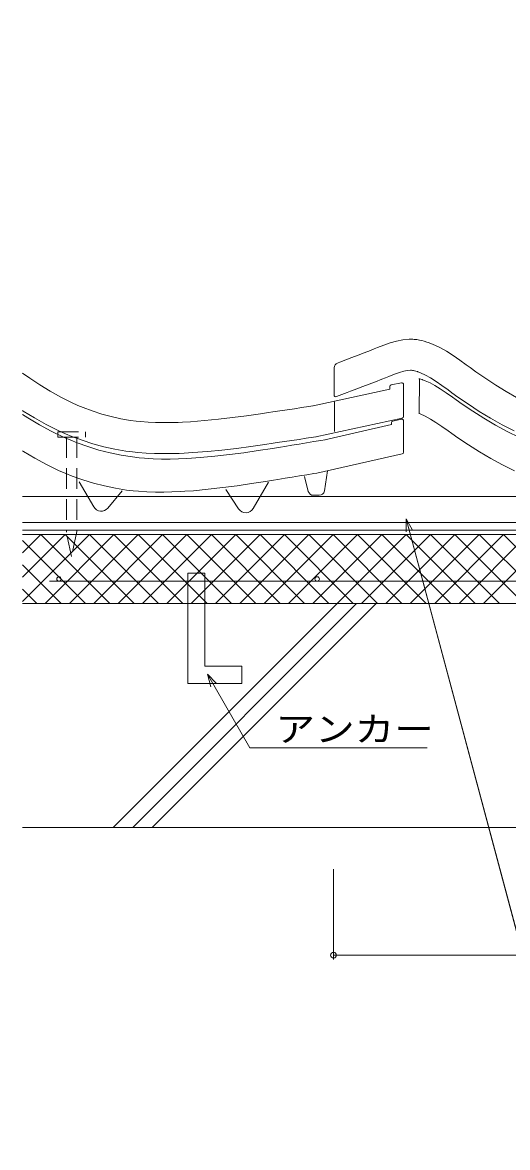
# Model space of a CAD drawing. Units: millimetres, scale not verified. Extents: x -644 to 763, y -425 to 425.
# Drawn here: x -644 to -363, y -425 to 228 of the extents above; entities that cross this region are included whole.
import ezdxf
from ezdxf.enums import TextEntityAlignment as Align

# ---------------------------------------------------------------- set-up
doc = ezdxf.new("R2010")
doc.units = ezdxf.units.MM
doc.header["$LTSCALE"] = 10
doc.linetypes.add('DASHED1', pattern=[1.8, 1.2, -0.6])
doc.linetypes.add('DASHED3', pattern=[4, 3, -1])
for name, color, linetype, lineweight in [('0-0_LAYER001', 4, 'Continuous', 18), ('0-1_LAYER003', 7, 'Continuous', 18), ('0-2_LAYER004', 2, 'Continuous', 18), ('0-4_LAYER007', 2, 'Continuous', 18)]:
    doc.layers.add(name, color=color, linetype=linetype, lineweight=lineweight)
doc.styles.add('2', font='')
doc.styles.get('2').set_extended_font_data('2')

msp = doc.modelspace()

# ---------------------------------------------------------------- linework, layer by layer
at = {"layer": '0-0_LAYER001'}
for p, q in [((-463.31, 11.42), (-463.31, 27.14)), ((-461.28, 29.99), (-460.85, 30.15)), ((-414.12, 20.86), (-414.08, 20.85)), ((-414.08, 20.85), (-413.5, 20.73)), ((-413.76, 20.76), (-413.93, 0.59)), ((-413.5, 20.73), (-412.84, 20.57)), ((-412.84, 20.57), (-412.05, 20.34)), ((-412.05, 20.34), (-411.87, 20.29)), ((-411.87, 20.29), (-410.41, 19.75)), ((-410.41, 19.75), (-407.58, 18.48)), ((-475.41, 5.16), (-430.96, 14.81)), ((-430.96, 16.27), (-430.96, 14.81)), ((-424.16, 18.49), (-430.16, 17.25)), ((-422.96, 17.52), (-422.96, -1.06)), ((-407.58, 18.48), (-404.71, 16.93)), ((-404.71, 16.93), (-401.6, 15)), ((-401.6, 15), (-398.23, 12.74)), ((-463.14, -9.72), (-463.14, 7.48)), ((-461.96, 10.48), (-455.79, 12.82)), ((-398.23, 12.74), (-394.6, 10.2)), ((-394.6, 10.2), (-392.37, 8.62)), ((-392.37, 8.62), (-388.83, 6.16)), ((-644.26, 0.14), (-641.06, -1.9)), ((-414.09, 0.72), (-413.34, 0.45)), ((-413.34, 0.45), (-410.37, -0.88)), ((-388.83, 6.16), (-382.64, 2)), ((-382.64, 2), (-376.23, -2.08)), ((-641.06, -1.9), (-634.42, -5.83)), ((-634.42, -5.83), (-627.53, -9.56)), ((-423.74, -2.04), (-473.88, -12.92)), ((-468.67, -14.67), (-429.99, -5.62)), ((-429.99, -4.66), (-429.99, -5.62)), ((-424.18, -2.55), (-429.21, -3.69)), ((-422.96, -21.81), (-422.96, -3.53)), ((-410.37, -0.88), (-407.39, -2.5)), ((-407.39, -2.5), (-404.19, -4.48)), ((-404.19, -4.48), (-400.78, -6.77)), ((-376.23, -2.08), (-369.6, -6.02)), ((-369.6, -6.02), (-362.7, -9.75)), ((-627.53, -9.56), (-620.46, -12.98)), ((-620.46, -12.98), (-616.09, -14.87)), ((-400.78, -6.77), (-397.13, -9.33)), ((-397.13, -9.33), (-394.91, -10.9)), ((-394.91, -10.9), (-391.38, -13.35)), ((-362.7, -9.75), (-355.64, -13.16)), ((-616.09, -14.87), (-612.41, -16.34)), ((-612.41, -16.34), (-606.24, -18.55)), ((-606.24, -18.55), (-599.88, -20.5)), ((-507.34, -20.84), (-499.14, -19.56)), ((-499.14, -19.56), (-494.4, -18.79)), ((-494.4, -18.79), (-491.95, -18.4)), ((-491.95, -18.4), (-487.74, -17.71)), ((-487.74, -17.71), (-483.54, -17.02)), ((-483.54, -17.02), (-479.34, -16.32)), ((-479.34, -16.32), (-475.15, -15.63)), ((-475.15, -15.63), (-470.96, -14.93)), ((-470.96, -14.93), (-468.53, -14.53)), ((-391.38, -13.35), (-385.23, -17.49)), ((-385.23, -17.49), (-378.87, -21.54)), ((-644.26, -21), (-643.69, -21.36)), ((-643.69, -21.36), (-637.12, -25.25)), ((-637.12, -25.25), (-630.3, -28.94)), ((-599.88, -20.5), (-593.41, -22.15)), ((-593.41, -22.15), (-586.87, -23.51)), ((-586.87, -23.51), (-580.35, -24.53)), ((-580.35, -24.53), (-576.42, -24.99)), ((-576.42, -24.99), (-573.37, -25.27)), ((-573.37, -25.27), (-568.42, -25.59)), ((-568.42, -25.59), (-563.44, -25.75)), ((-563.44, -25.75), (-558.54, -25.76)), ((-558.54, -25.76), (-553.71, -25.66)), ((-553.71, -25.66), (-548.99, -25.45)), ((-548.99, -25.45), (-546.19, -25.29)), ((-546.19, -25.29), (-541.13, -24.93)), ((-541.13, -24.93), (-532.57, -24.15)), ((-532.57, -24.15), (-524.06, -23.18)), ((-524.06, -23.18), (-515.65, -22.06)), ((-515.65, -22.06), (-507.34, -20.84)), ((-423.74, -22.78), (-473.32, -33.85)), ((-378.87, -21.54), (-372.29, -25.44)), ((-372.29, -25.44), (-365.48, -29.13)), ((-630.3, -28.94), (-623.31, -32.32)), ((-623.31, -32.32), (-619.01, -34.18)), ((-365.48, -29.13), (-358.48, -32.5)), ((-619.01, -34.18), (-615.38, -35.63)), ((-615.38, -35.63), (-609.3, -37.81)), ((-602.86, -53.56), (-611.4, -39.03)), ((-609.3, -37.81), (-603.02, -39.73)), ((-511.32, -40.02), (-503.13, -38.74)), ((-503.13, -38.74), (-498.41, -37.98)), ((-498.41, -37.98), (-495.96, -37.58)), ((-495.96, -37.58), (-491.75, -36.89)), ((-491.75, -36.89), (-487.55, -36.2)), ((-487.55, -36.2), (-483.35, -35.51)), ((-483.35, -35.51), (-479.16, -34.81)), ((-478.25, -44.54), (-480.5, -35.97)), ((-479.16, -34.81), (-474.97, -34.12)), ((-474.97, -34.12), (-473.36, -33.85)), ((-468.95, -44.28), (-467.02, -32.67)), ((-603.02, -39.73), (-596.65, -41.37)), ((-596.65, -41.37), (-590.19, -42.7)), ((-594.7, -54.21), (-586.39, -44.14)), ((-590.19, -42.7), (-583.76, -43.71)), ((-583.76, -43.71), (-579.9, -44.16)), ((-579.9, -44.16), (-576.9, -44.44)), ((-576.9, -44.44), (-572, -44.75)), ((-572, -44.75), (-567.09, -44.91)), ((-567.09, -44.91), (-562.24, -44.92)), ((-562.24, -44.92), (-557.46, -44.82)), ((-557.46, -44.82), (-552.78, -44.62)), ((-552.78, -44.62), (-550, -44.46)), ((-550, -44.46), (-544.97, -44.1)), ((-544.97, -44.1), (-536.46, -43.32)), ((-536.46, -43.32), (-527.98, -42.35)), ((-527.98, -42.35), (-519.61, -41.24)), ((-518.75, -54.68), (-526.08, -43.37)), ((-519.61, -41.24), (-511.32, -40.02)), ((-510.24, -54.49), (-501.3, -39.24)), ((-471.91, -46.78), (-475.33, -46.78))]:
    msp.add_line(p, q, dxfattribs=at)
at = {"layer": '0-0_LAYER001', "color": 2, "linetype": 'DASHED1'}
for p, q in [((-618.75, -12.97), (-618.75, -68.11)), ((-612.75, -12.97), (-612.75, -67.86)), ((-615.8, -82.37), (-618.75, -68.11)), ((-612.75, -67.86), (-615.8, -82.37))]:
    msp.add_line(p, q, dxfattribs=at)
at = {"layer": '0-0_LAYER001', "color": 2}
for p, q in [((-421.5, -60.45), (-323.73, -425.34)), ((-644.26, -109.51), (384.66, -109.51)), ((-463.6, -316.21), (-463.6, -263.71)), ((-463.6, -313.71), (-198.6, -313.71))]:
    msp.add_line(p, q, dxfattribs=at)
at = {"layer": '0-0_LAYER001', "color": 1}
for p, q in [((-644.26, -108.48), (-605.29, -69.51)), ((-644.26, -94.34), (-619.43, -69.51)), ((-644.26, -80.2), (-633.57, -69.51)), ((-633.57, -69.51), (-593.57, -109.51)), ((-631.14, -109.51), (-591.14, -69.51)), ((-619.43, -69.51), (-579.43, -109.51)), ((-617, -109.51), (-577, -69.51)), ((-605.29, -69.51), (-565.29, -109.51)), ((-602.86, -109.51), (-562.86, -69.51)), ((-591.14, -69.51), (-551.14, -109.51)), ((-588.72, -109.51), (-548.72, -69.51)), ((-577, -69.51), (-537, -109.51)), ((-574.58, -109.51), (-534.58, -69.51)), ((-562.86, -69.51), (-522.86, -109.51)), ((-560.43, -109.51), (-520.43, -69.51)), ((-548.72, -69.51), (-508.72, -109.51)), ((-546.29, -109.51), (-506.29, -69.51)), ((-534.58, -69.51), (-494.58, -109.51)), ((-532.15, -109.51), (-492.15, -69.51)), ((-520.43, -69.51), (-480.43, -109.51)), ((-518.01, -109.51), (-478.01, -69.51)), ((-506.29, -69.51), (-466.29, -109.51)), ((-503.87, -109.51), (-463.87, -69.51)), ((-492.15, -69.51), (-452.15, -109.51)), ((-489.72, -109.51), (-449.72, -69.51)), ((-478.01, -69.51), (-438.01, -109.51)), ((-475.58, -109.51), (-435.58, -69.51)), ((-463.87, -69.51), (-423.87, -109.51)), ((-461.44, -109.51), (-421.44, -69.51)), ((-449.72, -69.51), (-409.72, -109.51)), ((-447.3, -109.51), (-407.3, -69.51)), ((-435.58, -69.51), (-395.58, -109.51)), ((-433.15, -109.51), (-393.15, -69.51)), ((-421.44, -69.51), (-381.44, -109.51)), ((-419.01, -109.51), (-379.01, -69.51)), ((-407.3, -69.51), (-367.3, -109.51)), ((-404.87, -109.51), (-364.87, -69.51)), ((-393.15, -69.51), (-353.15, -109.51)), ((-390.73, -109.51), (-350.73, -69.51)), ((-379.01, -69.51), (-339.01, -109.51)), ((-376.59, -109.51), (-336.59, -69.51)), ((-364.87, -69.51), (-324.87, -109.51)), ((-644.26, -72.97), (-607.71, -109.51)), ((-644.26, -87.11), (-621.86, -109.51)), ((-644.26, -101.25), (-636, -109.51))]:
    msp.add_line(p, q, dxfattribs=at)
at = {"layer": '0-0_LAYER001'}
for points in [[(-460.85, 30.15), (-460.04, 30.46), (-456.49, 31.8), (-452.93, 33.15), (-449.36, 34.51), (-445.78, 35.9), (-442.17, 37.31), (-440.07, 38.14), (-437.99, 38.97), (-434.38, 40.37), (-430.75, 41.66), (-427.09, 42.72), (-423.41, 43.48), (-419.7, 43.82), (-417.55, 43.79), (-416.7, 43.73), (-415.23, 43.56), (-413.77, 43.31), (-412.32, 43), (-410.88, 42.62), (-409.45, 42.18), (-408.63, 41.91), (-406.13, 40.96), (-401.97, 39.03), (-397.97, 36.78), (-394.08, 34.3), (-390.27, 31.66), (-386.51, 28.94), (-384.33, 27.36), (-380.99, 24.97), (-375.2, 20.96), (-369.33, 17.1), (-363.36, 13.45), (-357.26, 10.04)], [(-644.26, 24.08), (-640.03, 21.14), (-634.15, 17.28), (-628.18, 13.63), (-622.08, 10.22), (-615.84, 7.1), (-612.14, 5.43), (-609.08, 4.16), (-603.72, 2.16), (-598.26, 0.4), (-592.73, -1.1), (-587.13, -2.34), (-581.48, -3.3), (-578.19, -3.74), (-575.68, -4.01), (-571.32, -4.35), (-566.96, -4.55), (-562.6, -4.62), (-558.23, -4.59), (-553.86, -4.46), (-551.33, -4.35), (-546.61, -4.08), (-538.47, -3.45), (-530.35, -2.63), (-522.24, -1.67), (-514.15, -0.6), (-506.06, 0.55), (-501.38, 1.24), (-498.94, 1.6), (-494.75, 2.22), (-490.55, 2.85), (-486.36, 3.49), (-482.16, 4.12), (-477.97, 4.76), (-475.54, 5.13)], [(-455.75, 12.84), (-453.69, 13.62), (-450.12, 14.96), (-446.53, 16.33), (-442.91, 17.71), (-439.25, 19.12), (-435.58, 20.56), (-433.42, 21.42), (-431.4, 22.22), (-428.12, 23.49), (-425.23, 24.52), (-422.76, 25.24), (-420.77, 25.64), (-418.99, 25.81), (-418.31, 25.8), (-418.39, 25.81), (-417.77, 25.73), (-417.18, 25.63), (-416.52, 25.49), (-415.78, 25.3), (-414.93, 25.04), (-414.69, 24.96), (-413.13, 24.36), (-410.18, 22.99), (-407.22, 21.33), (-404.05, 19.31), (-400.67, 16.97), (-397.06, 14.36), (-394.86, 12.76), (-391.37, 10.26), (-385.27, 6.04), (-378.97, 1.9), (-372.45, -2.09), (-365.68, -5.88), (-358.74, -9.35)], [(-644.26, 2.39), (-643.79, 2.08), (-637.27, -1.91), (-630.51, -5.69), (-623.56, -9.17), (-619.29, -11.09), (-615.68, -12.59), (-609.63, -14.85), (-603.38, -16.86), (-597.03, -18.58), (-590.6, -20.01), (-584.18, -21.1), (-580.32, -21.61), (-577.33, -21.93), (-572.44, -22.31), (-567.53, -22.54), (-562.68, -22.62), (-557.9, -22.58), (-553.21, -22.45), (-550.43, -22.33), (-545.4, -22.04), (-536.87, -21.38), (-528.39, -20.53), (-520, -19.53), (-511.7, -18.43), (-503.49, -17.27), (-498.75, -16.57), (-496.3, -16.21), (-492.08, -15.58), (-487.87, -14.95), (-483.66, -14.31), (-479.46, -13.67), (-475.26, -13.04), (-473.65, -12.79)]]:
    msp.add_lwpolyline(points, dxfattribs=at)
at = {"layer": '0-0_LAYER001', "color": 2, "linetype": 'DASHED1'}
for points in [[(-623.75, -9.97), (-607.75, -9.97), (-607.75, -12.97)], [(-623.75, -9.97), (-623.75, -12.97), (-607.75, -12.97)]]:
    msp.add_lwpolyline(points, dxfattribs=at)
at = {"layer": '0-0_LAYER001', "color": 2}
msp.add_lwpolyline([(-421.5, -67.95), (-421.5, -60.45), (-417.75, -66.95)], dxfattribs=at)
msp.add_circle((-463.6, -313.71), 1.7, dxfattribs=at)
at = {"layer": '0-0_LAYER001'}
for centre, radius, start, end in [((-460.21, 27.19), 3, 110.94902, 178.7), ((-429.96, 16.27), 1, 101.73308, 180), ((-423.96, 17.52), 1, 0, 101.73308), ((-462.31, 11.42), 1, 180, 290.73166), ((-428.99, -4.66), 1, 102.72435, 180), ((-423.96, -3.53), 1, 0, 102.72435), ((-423.96, -1.06), 1, 282.24497, 0), ((-423.96, -21.81), 1, 282.58296, 0), ((-475.35, -43.78), 3, 194.67639, 270), ((-471.91, -43.78), 3, 270, 350.53767), ((-598.55, -51.03), 5, 210.42578, 320.47001), ((-514.55, -51.96), 5, 212.93986, 329.61716)]:
    msp.add_arc(centre, radius, start, end, dxfattribs=at)
at = {"layer": '0-1_LAYER003'}
for p, q in [((-421.5, -60.45), (-421.5, -67.95)), ((-421.5, -60.45), (-417.75, -66.95)), ((-644.26, -67.01), (382.34, -67.01)), ((384.66, -69.51), (-644.26, -69.51)), ((-591.51, -239.51), (-461.51, -109.51)), ((-450.19, -109.51), (-580.19, -239.51)), ((-568.88, -239.51), (-438.88, -109.51)), ((-536.9, -150.68), (-534.96, -157.92)), ((-536.9, -150.68), (-531.6, -155.98)), ((384.66, -239.51), (-644.26, -239.51)), ((-463.6, -315.41), (-463.6, -263.71)), ((-463.6, -313.71), (371.4, -313.71))]:
    msp.add_line(p, q, dxfattribs=at)
for points in [[(-644.26, -109.51), (384.66, -109.51), (384.66, 227.64)], [(-644.26, -47.55), (237.48, -47.55), (237.48, -62.55), (-644.26, -62.55)], [(-421.5, -60.45), (-323.79, -425.14), (-84.93, -425.14)], [(-536.9, -150.68), (-512.27, -193.33), (-441.73, -193.33)]]:
    msp.add_lwpolyline(points, dxfattribs=at)
msp.add_lwpolyline([(-548.32, -91.91), (-538.32, -91.91), (-538.32, -145.93), (-516.95, -145.93), (-516.95, -155.93), (-548.32, -155.93)], close=True, dxfattribs=at)
at = {"layer": '0-2_LAYER004'}
for p, q in [((-644.26, -47.55), (237.48, -47.55)), ((-644.26, -62.55), (237.48, -62.55)), ((384.66, -69.51), (-644.26, -69.51))]:
    msp.add_line(p, q, dxfattribs=at)
at = {"layer": '0-2_LAYER004', "linetype": 'DASHED3'}
msp.add_line((382.34, -67.01), (-644.26, -67.01), dxfattribs=at)
at = {"layer": '0-2_LAYER004', "color": 3}
msp.add_line((-628.57, -96.59), (361.58, -96.59), dxfattribs=at)
at = {"layer": '0-2_LAYER004', "linetype": 'DASHED1'}
for p, q in [((-538.32, -91.91), (-548.32, -91.91)), ((-548.32, -91.91), (-548.32, -155.93)), ((-538.32, -91.91), (-538.32, -145.93)), ((-538.32, -145.93), (-516.95, -145.93)), ((-516.95, -145.93), (-516.95, -155.93)), ((-548.32, -155.93), (-516.95, -155.93))]:
    msp.add_line(p, q, dxfattribs=at)
at = {"layer": '0-2_LAYER004', "color": 7}
msp.add_line((-441.73, -193.33), (-409.26, -193.33), dxfattribs=at)
at = {"layer": '0-2_LAYER004'}
for points in [[(-534.96, -157.92), (-536.9, -150.68), (-531.6, -155.98)], [(-536.9, -150.68), (-512.27, -193.33), (-452.27, -193.33)]]:
    msp.add_lwpolyline(points, dxfattribs=at)
at = {"layer": '0-2_LAYER004', "color": 3}
for centre in [(-623.1, -95.37), (-473.1, -95.37)]:
    msp.add_circle(centre, 1.3, dxfattribs=at)
at = {"layer": '0-4_LAYER007'}
for p, q in [((-461.51, -109.51), (-591.51, -239.51)), ((-450.19, -109.51), (-580.19, -239.51)), ((-438.88, -109.51), (-568.88, -239.51)), ((-644.26, -239.51), (384.66, -239.51))]:
    msp.add_line(p, q, dxfattribs=at)

# ---------------------------------------------------------------- texts
at = {"layer": '0-2_LAYER004', "color": 7, "style": '2', "width": 1.15}
msp.add_text('アンカー', height=14.66, dxfattribs=at).set_placement((-497.33, -194.18), align=Align.BOTTOM_LEFT)

doc.saveas('drawing.dxf')
